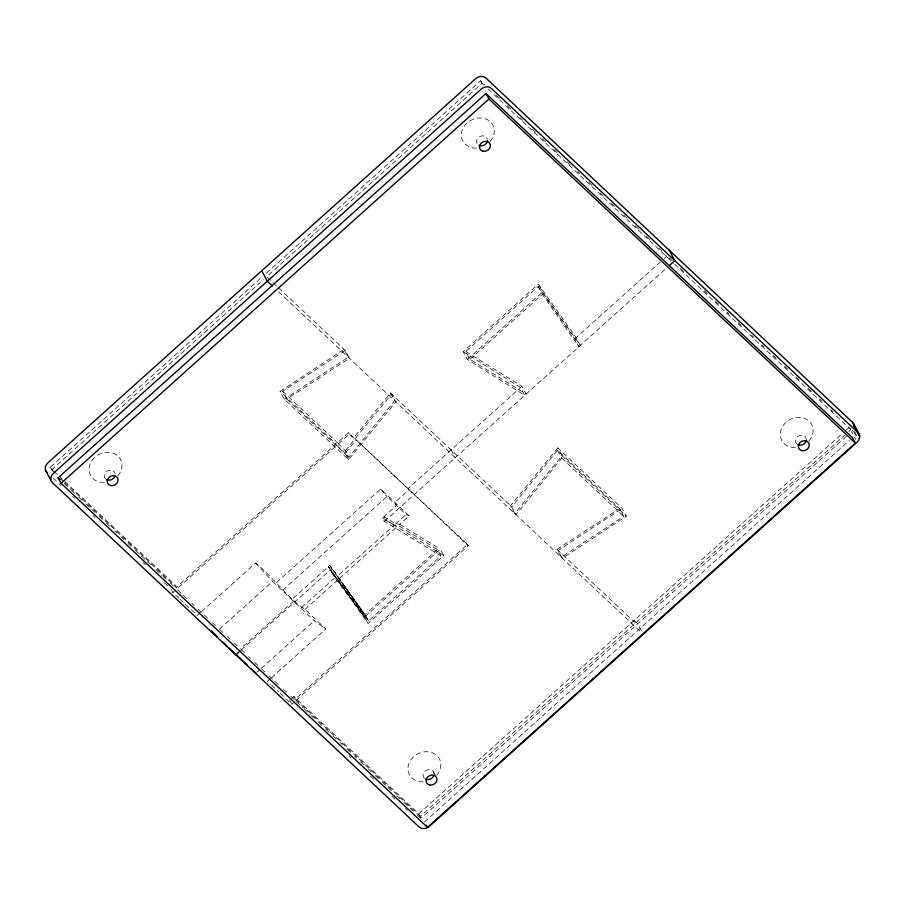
<?xml version="1.0" encoding="UTF-8"?>
<svg xmlns="http://www.w3.org/2000/svg" width="905" height="905" viewBox="0 0 905 905"><rect width="100%" height="100%" fill="white"/><g stroke="black" fill="none" stroke-linecap="round" stroke-linejoin="round"><path stroke-width="0.68" stroke-dasharray="4.53 3.39" d="M345.382 450.837L354.613 439.083L353.866 437.692L348.549 432.703L337.441 442.692L345.382 450.837L348.821 457.274L394.614 400.745L390.428 392.917L353.866 437.692M557.571 450.328L561.756 458.156L515.963 514.696L511.789 506.868L557.571 450.328L619.563 508.542L623.749 516.37L561.179 557.152L556.994 549.324L619.563 508.542M296.048 700.481L468.27 545.817L355.054 438.812L391.616 394.037L395.802 401.854L348.617 459.638L284.249 399.196L280.075 391.367L344.024 349.341L348.21 357.17L284.249 399.196M348.617 459.638L345.19 453.201L355.801 440.203M557.774 447.964L510.59 505.748L514.775 513.576L561.948 455.792L557.774 447.964L622.142 508.418L626.328 516.246L562.367 558.261L558.181 550.432L622.142 508.418M852.906 430.226L851.628 431.674L855.96 439.785M54.447 472.987L49.979 467.489L262.145 276.953M266.353 273.174L480.623 80.749L484.741 84.618M51.37 470.102L263.547 279.555M480.623 80.749L482.014 83.351L266.692 276.726L345.224 350.461L349.398 358.29L286.828 399.06L282.643 391.243L345.224 350.461M64.685 482.603L176.294 587.402L336.049 443.936L280.075 391.367M178.964 598.262L172.866 592.537L336.796 445.328L336.049 443.936M338.187 444.084L349.296 434.095L348.549 432.703M463.179 351.626L520.567 387.51L524.742 395.338L467.353 359.455L463.179 351.626L538.339 284.125L576.134 337.61L580.309 345.439L542.525 291.953L538.339 284.125M465.758 351.491L521.959 386.265L526.133 394.094L469.933 359.319L465.758 351.491L538.147 286.489L574.743 338.855L578.928 346.683L542.321 294.317L538.147 286.489M467.353 359.455L542.525 291.953M469.933 359.319L542.321 294.317M200.39 612.64L197.256 615.445L179.982 599.223M201.43 611.701L255.606 563.046C273.276 577.152 286.263 596.723 304.985 609.404L325.8 628.964L271.624 677.619M219.417 629.179L272.552 581.463L314.306 620.773L325.8 628.964M276.432 582.594L380.62 489.028L409.173 515.839L399.75 524.289L395.677 523.848L384.014 516.71L385.824 520.092L443.71 555.546L368.052 623.488L328.447 566.609L364.613 617.052L368.052 623.488M282.812 590.105L387.001 496.54L406.119 514.493L409.173 515.839M521.959 386.265L408.042 488.564L408.789 489.956L394.897 502.433L396.514 505.476L382.623 517.954L384.433 521.348L440.893 555.919L368.516 620.921L329.839 565.365L292.326 599.042L293.492 601.225L240.357 648.942M574.743 338.855L660.175 262.133M664.327 258.4L666.431 256.511L665.039 253.909M241.002 650.152L331.649 568.759M384.433 521.348L666.442 268.084M301.557 607.594L334.737 577.797L338.165 579.607L364.613 617.052L440.271 549.109L443.71 555.546M440.893 555.919L437.454 549.482L398.37 525.545L394.286 525.092L337.452 576.134L368.516 620.921L365.077 614.484L329.839 565.365M304.985 609.404L338.165 579.607M339.545 578.363L398.37 525.545M257.009 672.234L260.131 669.428M261.172 668.49L314.306 620.773M270.584 678.546L267.461 681.352L270.505 684.214M437.454 549.482L365.077 614.484L341.875 582.707M291.795 698.389L293.876 696.511L418.8 813.821L420.192 816.423L844.546 435.339M420.192 816.423L295.268 699.124L467.534 544.425L355.054 438.812M294.996 701.432L291.851 704.26L279.656 692.811M418.8 813.821L842.103 433.676M846.299 429.898L849.456 427.07M848.743 431.572L850.847 429.683L849.919 427.941M846.39 436.38L423.766 815.925A7.545 6.437 -28.1 0 1 420.35 817.815M424.569 821.887L849.286 440.475M395.677 523.848L406.119 514.493M399.75 524.289L440.271 549.109M382.623 517.954L394.286 525.092M496.076 95.251L501.234 100.093M507.411 105.896L512.558 110.738M519.775 117.503L522.864 120.41M532.14 129.11L536.258 132.978M542.434 138.782L547.593 143.624M553.769 149.427L557.887 153.296M567.164 162.006L570.252 164.902M577.469 171.679L579.528 173.613M588.804 182.324L592.922 186.192M600.128 192.957L604.257 196.826M611.463 203.602L614.552 206.51M623.828 215.209L626.916 218.116M635.163 225.854L639.281 229.723M646.498 236.499L650.616 240.368M658.851 248.106L661.951 251.002M669.157 257.778L672.245 260.674M680.492 268.423L684.61 272.292M704.192 290.663L707.28 293.571M715.516 301.308L718.615 304.216M726.851 311.954L728.91 313.888M738.186 322.587L741.274 325.495M751.58 335.167L753.639 337.101M761.886 344.839L763.944 346.773M773.209 355.484L776.298 358.38M784.545 366.129L787.633 369.025M795.88 376.763L798.968 379.67M808.244 388.369L812.362 392.25M819.568 399.015L821.638 400.949M830.903 409.66L832.962 411.594M482.014 83.351L484.073 85.285M488.202 89.154L673.637 263.287M674.678 264.26L850.847 429.683M561.948 455.792L626.328 516.246M561.756 458.156L623.749 516.37M390.428 392.917L511.789 506.868M556.994 549.324L635.525 623.059L634.122 620.445L637.697 623.794L641.407 630.751M278.57 291.783L641.215 632.312M349.296 434.095L354.613 439.083M282.643 391.243L337.441 442.692M336.796 445.328L345.19 453.201M286.828 399.06L348.821 457.274M49.979 467.489L53.044 470.374M54.074 471.335L58.169 475.182M59.187 476.143L174.903 584.8L176.294 587.402M60.59 478.756L63.655 481.641M64.3 483.598L70.477 489.401M71.506 490.363L74.595 493.259M78.712 497.128L81.801 500.035M85.918 503.893L95.183 512.592M99.301 516.461L102.389 519.357M106.507 523.226L109.596 526.122M114.743 530.964L116.802 532.898M120.919 536.756L124.008 539.663M128.125 543.52L131.214 546.428M135.331 550.285L140.479 555.127M141.508 556.089L146.655 560.919M147.685 561.892L151.802 565.761M155.92 569.618L162.097 575.422M163.126 576.383L166.215 579.291M170.332 583.148L173.421 586.055M177.527 589.924L187.821 599.585M191.939 603.454L193.998 605.388M198.116 609.246L203.263 614.088M204.292 615.049L208.41 618.918M212.528 622.787L215.616 625.683M219.734 629.552L222.822 632.448M226.94 636.317L230.028 639.213M234.146 643.082L237.234 645.978M241.352 649.847L244.441 652.743M248.558 656.611L250.617 658.546M254.735 662.415L257.823 665.311M261.941 669.18L265.029 672.076M269.147 675.945L279.441 685.605M283.559 689.474L286.647 692.37M290.765 696.239L303.107 707.834M304.137 708.807L310.313 714.599M311.343 715.572L314.431 718.468M318.549 722.337L321.637 725.233M325.755 729.102L328.843 731.998M332.961 735.867L336.049 738.763M340.167 742.632L342.226 744.566M347.373 749.397L350.461 752.304M354.579 756.161L356.638 758.096M360.756 761.965L363.844 764.861M367.962 768.73L371.05 771.626M375.168 775.495L378.256 778.402M382.374 782.259L392.668 791.932M396.786 795.8L399.874 798.696M403.992 802.565L409.139 807.396M410.169 808.357L413.257 811.265M417.375 815.122L422.522 819.964M53.135 478.112L61.314 485.793M72.558 496.359L74.606 498.282M93.011 515.567L95.059 517.479M143.126 562.616L145.173 564.539M164.597 582.775L167.663 585.659M349.025 755.947L351.061 757.87M370.496 776.117L373.561 779.001M391.967 796.276L395.044 799.16M405.259 808.765L407.307 810.688M271.523 685.175L278.638 691.85M255.606 563.046L272.552 581.463M380.62 489.028L387.001 496.54M340.484 583.963L330.257 570.003L364.613 617.052L334.737 577.797L328.447 566.609M330.54 566.666L368.516 620.921M854.637 431.742L857.725 437.534M853.528 431.391L857.239 438.348M451.109 449.887L455.283 457.715M467.534 544.425L468.27 545.817M433.518 771.852L435.271 775.133M293.876 696.511L295.268 699.124M289.713 700.255L291.308 703.253M171.271 589.54L172.866 592.537M796.694 443.993A5.656 4.83 -28.1 0 1 798.493 436.04A5.656 4.83 -28.1 0 1 806.265 438.676M795.416 447.466A16.98 14.48 -28.1 0 1 780.936 429.966A16.98 14.48 -28.1 0 1 804.771 418.427A16.98 14.48 -28.1 0 1 808.934 440.916M424.4 778.334A5.656 4.83 -28.1 0 1 426.866 770.065A5.656 4.83 -28.1 0 1 434.038 774.318M423.11 781.818A16.98 14.48 -28.1 0 1 408.63 764.318A16.98 14.48 -28.1 0 1 432.466 752.779A16.98 14.48 -28.1 0 1 436.629 775.268M105.534 478.937A5.656 4.83 -28.1 0 1 107.333 470.985A5.656 4.83 -28.1 0 1 115.105 473.62M104.256 482.41A16.98 14.48 -28.1 0 1 89.776 464.921A16.98 14.48 -28.1 0 1 113.611 453.371A16.98 14.48 -28.1 0 1 117.774 475.872M477.059 143.59A5.656 4.83 -28.1 0 1 480.306 136.316A5.656 4.83 -28.1 0 1 487.399 139.28M476.562 148.058A16.98 14.48 -28.1 0 1 462.082 130.569A16.98 14.48 -28.1 0 1 485.917 119.019A16.98 14.48 -28.1 0 1 490.08 141.519"/><path stroke-width="1.36" d="M854.162 426.832L853.822 424.298L852.431 422.205L485.985 78.113A7.545 6.437 -28.1 0 0 475.668 78.645L47.795 462.896A7.545 6.437 -28.1 0 0 47.003 472.353M859.75 436.402L858.969 439.853L857.205 442.104L429.332 826.356A7.545 6.437 -28.1 0 1 419.015 826.887L52.569 482.795A7.545 6.437 -28.1 0 1 53.372 473.326L481.234 89.075A7.545 6.437 -28.1 0 1 491.551 88.554L857.997 432.647L859.75 436.402L854.173 425.961M58.124 477.795L485.996 93.543L852.442 437.635L855.372 443.122L427.499 827.374L61.054 483.281L58.124 477.795L60.183 479.729M61.054 483.281L488.926 99.03L485.996 93.543M239.995 651.068L235.798 654.835L229.157 647.969M669.53 265.312L674.779 260.606L669.202 250.165M488.926 99.03L855.372 443.122M272.439 286.025L267.303 281.206L261.726 270.765M235.142 653.614L247.042 664.79M251.013 668.512L255.968 673.173M217.2 636.679L211.385 630.796M222.189 641.385L227.166 646.091M853.472 423.54L859.399 434.739M852.431 422.205L859.637 435.554M426.334 825.179L427.499 827.374M45.951 471.03L51.528 481.46M806.332 439.966A5.656 4.83 -28.1 0 1 797.769 444.728M433.744 775.63A5.656 4.83 -28.1 0 1 425.463 779.081M114.878 476.222A5.656 4.83 -28.1 0 1 106.609 479.673M487.478 140.569A5.656 4.83 -28.1 0 1 478.903 145.32M483.112 151.237A5.656 4.83 -28.1 0 0 490.329 144.755A5.656 4.83 -28.1 0 0 481.37 142.967A5.656 4.83 -28.1 0 0 483.112 151.237M801.966 450.645A5.656 4.83 -28.1 0 0 809.183 444.163A5.656 4.83 -28.1 0 0 800.224 442.375A5.656 4.83 -28.1 0 0 801.966 450.645M429.66 784.997A5.656 4.83 -28.1 0 0 436.889 778.515A5.656 4.83 -28.1 0 0 427.918 776.728A5.656 4.83 -28.1 0 0 429.66 784.997M110.806 485.589A5.656 4.83 -28.1 0 0 118.023 479.107A5.656 4.83 -28.1 0 0 109.064 477.32A5.656 4.83 -28.1 0 0 110.806 485.589"/></g></svg>
